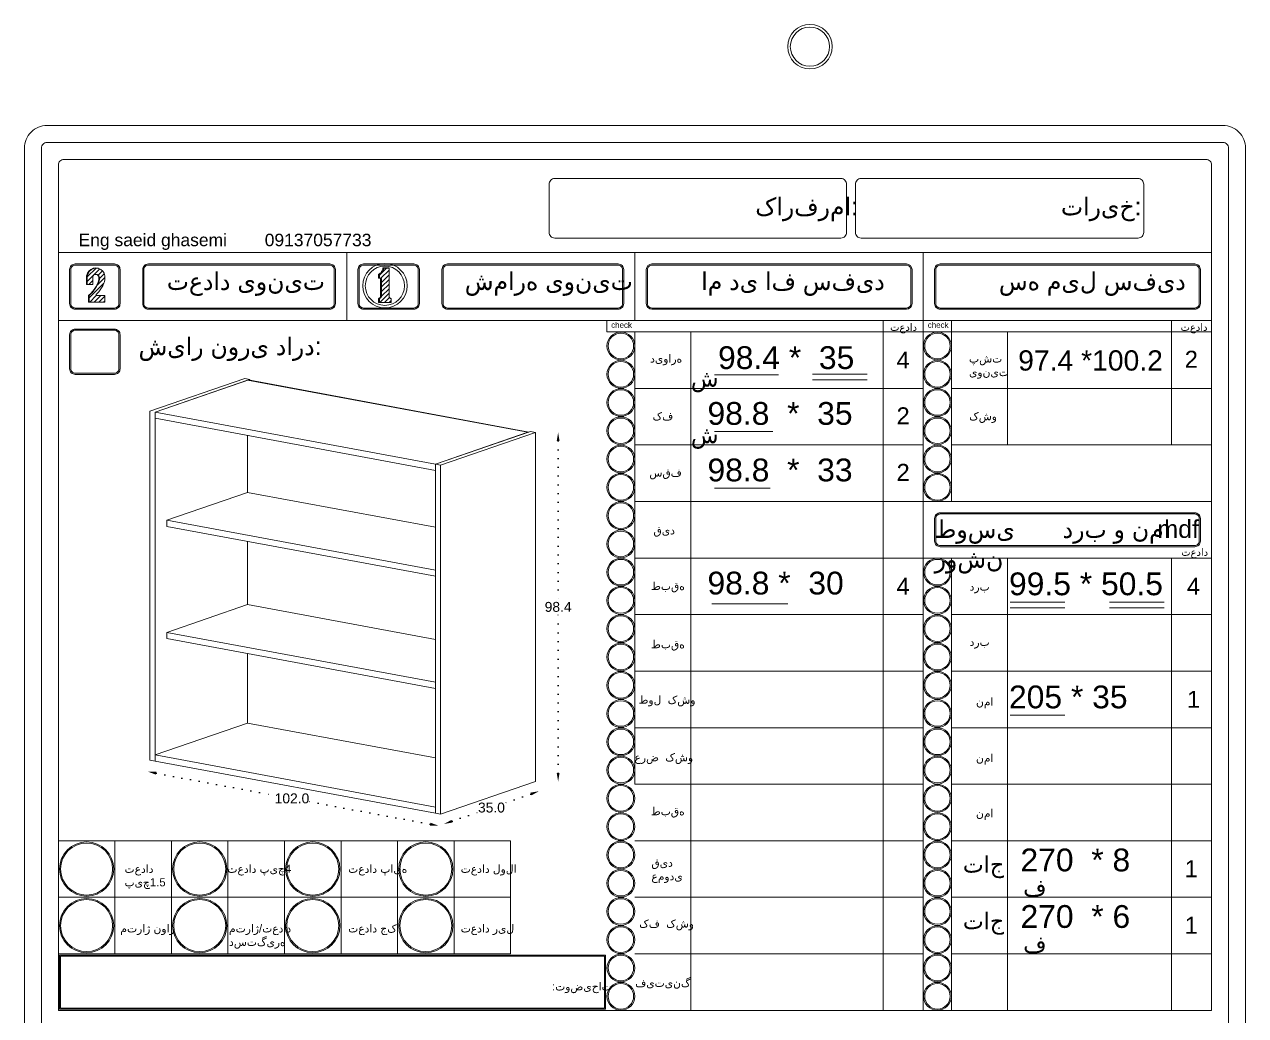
# Model space of a CAD drawing. Header units: inches. Extents: x 168 to 5693, y 62 to 1947.
# Drawn here: x 3715 to 4147, y 1596.2 to 1946.7 of the extents above; entities that cross this region are included whole.
import ezdxf

# ---------------------------------------------------------------- set-up
doc = ezdxf.new("R2010")
doc.units = ezdxf.units.IN
doc.header["$MEASUREMENT"] = 0
doc.linetypes.add('ACAD_ISO07W100', pattern=[3, 0, -3])
doc.styles.get("Standard").update_dxf_attribs({"font": 'arial.ttf'})
doc.dimstyles.get("Standard").update_dxf_attribs({"dimtxt": 3.5, "dimasz": 3, "dimexe": 0.18, "dimexo": 0.0625, "dimgap": 0.09, "dimtad": 0, "dimtih": 1, "dimtoh": 1, "dimdec": 1, "dimzin": 0, "dimdsep": 46, "dimtxsty": 'Standard', "dimcen": 0.09, "dimse1": 1, "dimse2": 1, "dimadec": 0, "dimazin": 0, "dimtfac": 1, "dimtdec": 1, "dimtofl": 0, "dimtmove": 0, "dimatfit": 3, "dimfxl": 1, "dimtolj": 1, "dimtzin": 0, "dimarcsym": 0})

# ---------------------------------------------------------------- blocks, each defined once
blk = doc.blocks.new('*D171')
at = {"color": 0, "linetype": 'ACAD_ISO07W100', "lineweight": -2, "transparency": 16777216}
for p, q in [((3903.81, 1799.45), (3903.81, 1742.6)), ((3903.81, 1682), (3903.81, 1738.85))]:
    blk.add_line(p, q, dxfattribs=at)
at = {"color": 0, "transparency": 16777216}
for points in [[(3903.31, 1799.45), (3904.31, 1799.45), (3903.81, 1802.45)], [(3903.31, 1682), (3904.31, 1682), (3903.81, 1679)]]:
    blk.add_solid(points, dxfattribs=at)
at = {"layer": 'Defpoints', "color": 0, "transparency": 16777216}
for p in [(3895.81, 1802.45), (3903.81, 1802.45), (3895.81, 1679)]:
    blk.add_point(p, dxfattribs=at)
at = {"color": 0, "lineweight": 20, "transparency": 16777216, "insert": (3903.81, 1740.73), "char_height": 3.5, "attachment_point": 5}
blk.add_mtext('\\A1;98.4', dxfattribs=at)
blk = doc.blocks.new('*D172')
at = {"color": 0, "linetype": 'ACAD_ISO07W100', "lineweight": -2, "transparency": 16777216}
for p, q in [((3894.16, 1674.57), (3884.84, 1671.35)), ((3866.27, 1664.96), (3875.59, 1668.17))]:
    blk.add_line(p, q, dxfattribs=at)
at = {"color": 0, "transparency": 16777216}
for points in [[(3894, 1675.04), (3894.33, 1674.09), (3897, 1675.54)], [(3866.1, 1665.43), (3866.43, 1664.48), (3863.43, 1663.98)]]:
    blk.add_solid(points, dxfattribs=at)
at = {"layer": 'Defpoints', "color": 0, "transparency": 16777216}
for p in [(3895.81, 1679), (3862.24, 1667.44), (3863.43, 1663.98)]:
    blk.add_point(p, dxfattribs=at)
at = {"color": 0, "lineweight": 20, "transparency": 16777216, "insert": (3880.22, 1669.76), "char_height": 3.5, "attachment_point": 5}
blk.add_mtext('\\A1;35.0', dxfattribs=at)
blk = doc.blocks.new('*D173')
at = {"color": 0, "linetype": 'ACAD_ISO07W100', "lineweight": -2, "transparency": 16777216}
for p, q in [((3761.59, 1681.93), (3803.83, 1674.08)), ((3858.53, 1663.92), (3815.47, 1671.92))]:
    blk.add_line(p, q, dxfattribs=at)
at = {"color": 0, "transparency": 16777216}
for points in [[(3761.68, 1682.42), (3761.49, 1681.44), (3758.64, 1682.48)], [(3858.63, 1664.41), (3858.44, 1663.43), (3861.48, 1663.37)]]:
    blk.add_solid(points, dxfattribs=at)
at = {"layer": 'Defpoints', "color": 0, "transparency": 16777216}
for p in [(3759.39, 1686.55), (3758.64, 1682.48), (3862.24, 1667.44)]:
    blk.add_point(p, dxfattribs=at)
at = {"color": 0, "lineweight": 20, "transparency": 16777216, "insert": (3809.65, 1673), "char_height": 3.5, "attachment_point": 5}
blk.add_mtext('\\A1;102.0', dxfattribs=at)

msp = doc.modelspace()

# ---------------------------------------------------------------- hatches: boundary and pattern name
at = {"lineweight": 20}
h = msp.add_hatch(dxfattribs=at)
h.set_pattern_fill('ANSI31', color=256, scale=9.218651)
h.set_pattern_definition([(45, (3011.4948, 2399.5991), (-0.8148213, 0.8148213), [])])
h.paths.add_polyline_path([(3743.45, 1850.87), (3740.41, 1850.87), (3740.41, 1851.23), (3740.72, 1851.53), (3741.02, 1851.84), (3741.31, 1852.16), (3741.58, 1852.49), (3741.84, 1852.83), (3742.08, 1853.18), (3742.31, 1853.55), (3742.52, 1853.92), (3742.72, 1854.3), (3742.9, 1854.69), (3743.07, 1855.08), (3743.12, 1855.24), (3743.22, 1855.48), (3743.3, 1855.74), (3743.36, 1855.99), (3743.42, 1856.25), (3743.46, 1856.51), (3743.48, 1856.78), (3743.5, 1857.04), (3743.5, 1857.31), (3743.48, 1857.57), (3743.45, 1857.84), (3743.2, 1858.73), (3742.7, 1859.52), (3742, 1860.13), (3741.23, 1860.48), (3740.44, 1860.6), (3739.52, 1860.47), (3738.69, 1860.08), (3737.99, 1859.47), (3737.5, 1858.69), (3737.24, 1857.81), (3737.25, 1856.88), (3737.25, 1854.76), (3739.15, 1854.76), (3739.15, 1857.55), (3739.33, 1857.89), (3739.58, 1858.13), (3739.89, 1858.28), (3740.23, 1858.33), (3740.44, 1858.3), (3740.57, 1858.28), (3740.57, 1858.28), (3740.77, 1858.25), (3741.08, 1858.09), (3741.32, 1857.86), (3741.48, 1857.55), (3741.54, 1857.22), (3741.54, 1857), (3741.53, 1856.79), (3741.51, 1856.57), (3741.48, 1856.36), (3741.44, 1856.15), (3741.39, 1855.94), (3741.33, 1855.73), (3741.26, 1855.53), (3741.18, 1855.33), (3741.09, 1855.13), (3740.98, 1854.91), (3740.78, 1854.5), (3740.55, 1854.09), (3740.32, 1853.7), (3740.06, 1853.31), (3739.8, 1852.94), (3739.52, 1852.57), (3739.22, 1852.22), (3738.92, 1851.87), (3738.6, 1851.54), (3738.27, 1851.22), (3737.92, 1850.91), (3737.92, 1848.56), (3743.45, 1848.56)])
h = msp.add_hatch(dxfattribs=at)
h.set_pattern_fill('ANSI31', color=256, scale=9.218651)
h.set_pattern_definition([(45, (3094.746, 2399.6217), (-0.8148213, 0.8148213), [])])
h.paths.add_polyline_path([(3844.51, 1849.87), (3844.42, 1849.91), (3844.34, 1849.97), (3844.26, 1850.03), (3844.19, 1850.1), (3844.13, 1850.18), (3844.08, 1850.27), (3844.04, 1850.36), (3844.01, 1850.45), (3843.99, 1850.55), (3843.98, 1850.65), (3843.98, 1860.58), (3842.12, 1860.58), (3842.09, 1860.35), (3842.05, 1860.12), (3841.98, 1859.89), (3841.89, 1859.68), (3841.79, 1859.47), (3841.67, 1859.27), (3841.53, 1859.08), (3841.37, 1858.91), (3841.2, 1858.75), (3841.02, 1858.6), (3840.82, 1858.47), (3840.62, 1858.36), (3840.62, 1856.96), (3841.02, 1856.96), (3841.33, 1856.93), (3841.33, 1850.69), (3841.32, 1850.6), (3841.3, 1850.5), (3841.26, 1850.41), (3841.22, 1850.32), (3841.17, 1850.24), (3841.11, 1850.16), (3841.04, 1850.09), (3840.97, 1850.03), (3840.89, 1849.98), (3840.8, 1849.93), (3840.71, 1849.89), (3840.62, 1849.87), (3840.62, 1848.44), (3844.71, 1848.44), (3844.71, 1849.82), (3844.61, 1849.84)])

# ---------------------------------------------------------------- linework, layer by layer
for p, q in [((3727, 1598.03), (3727, 1897)), ((4135, 1866.03), (3727, 1866.03)), ((3727, 1687.05), (3727, 1866.03)), ((3746.85, 1862.03), (3733, 1862.03)), ((3823, 1862.03), (3758.85, 1862.03)), ((3829, 1842.03), (3829, 1866.03)), ((3852.71, 1862.03), (3835, 1862.03)), ((3925, 1862.03), (3864.71, 1862.03)), ((3931, 1842.03), (3931, 1866.03)), ((3931, 1866.03), (3931, 1846.03)), ((4027, 1862.03), (3937, 1862.03)), ((4033, 1842.03), (4033, 1866.03)), ((4129, 1862.03), (4039, 1862.03)), ((3731, 1848.03), (3731, 1860.03)), ((3748.85, 1860.03), (3748.85, 1848.03)), ((3756.85, 1848.03), (3756.85, 1860.03)), ((3825, 1848.03), (3825, 1860.03)), ((3833, 1860.03), (3833, 1848.03)), ((3840.62, 1858.36), (3840.62, 1856.96)), ((3854.71, 1848.03), (3854.71, 1860.03)), ((3862.71, 1848.03), (3862.71, 1860.03)), ((3927, 1860.03), (3927, 1848.03)), ((3935, 1848.03), (3935, 1860.03)), ((4029, 1860.03), (4029, 1848.03)), ((4037, 1848.03), (4037, 1860.03)), ((4131, 1848.03), (4131, 1860.03)), ((3733, 1846.03), (3746.85, 1846.03)), ((3823, 1846.03), (3758.85, 1846.03)), ((3835, 1846.03), (3852.71, 1846.03)), ((3840.62, 1848.44), (3844.71, 1848.44)), ((3925, 1846.03), (3864.71, 1846.03)), ((3937, 1846.03), (4027, 1846.03)), ((4039, 1846.03), (4129, 1846.03)), ((4135, 1846.03), (4135, 1598.03)), ((3727, 1842.03), (4135, 1842.03)), ((3727, 1842.03), (4135, 1842.03)), ((3921, 1842.03), (3921, 1838.03)), ((4018.83, 1598.03), (4018.83, 1842.03)), ((4033, 1842.03), (4033, 1818.03)), ((4043, 1842.03), (4043, 1818.03)), ((4120.78, 1798.03), (4120.78, 1842.03)), ((3921, 1838.03), (4135, 1838.03)), ((3931, 1682.03), (3931, 1838.03)), ((3931, 1678.03), (3931, 1838.03)), ((3931, 1838.03), (3931, 1818.03)), ((3950.81, 1838.03), (3950.81, 1598.03)), ((4033, 1682.03), (4033, 1838.03)), ((4033, 1598.03), (4033, 1838.03)), ((4043, 1798.03), (4043, 1838.03)), ((4043, 1778.03), (4043, 1838.03)), ((4043, 1778.03), (4043, 1838.03)), ((4043, 1838.03), (4043, 1818.03)), ((4062.81, 1838.03), (4062.81, 1798.03)), ((3959.16, 1822.78), (3981.81, 1822.78)), ((3993.81, 1823.03), (4013.15, 1823.03)), ((3993.81, 1821.02), (4013.15, 1821.02)), ((3931, 1818.03), (4033, 1818.03)), ((4043, 1818.03), (4135, 1818.03)), ((3959.16, 1802.78), (3979.81, 1802.78)), ((3931, 1798.03), (4033, 1798.03)), ((4135, 1798.03), (4043, 1798.03)), ((4135, 1798.03), (4115, 1798.03)), ((3959.16, 1782.78), (3978.81, 1782.78)), ((3931, 1778.03), (4135, 1778.03)), ((4037, 1764.03), (4037, 1772.03)), ((4129, 1774.03), (4039, 1774.03)), ((4131, 1772.03), (4131, 1764.03)), ((4129, 1762.03), (4039, 1762.03)), ((3931, 1758.03), (4033, 1758.03)), ((4135, 1758.03), (4033, 1758.03)), ((4043, 1658.03), (4043, 1758.03)), ((4043, 1682.03), (4043, 1758.03)), ((4043, 1678.03), (4043, 1758.03)), ((4062.81, 1758.03), (4062.81, 1658.03)), ((4120.78, 1758.03), (4120.78, 1598.03)), ((3958.16, 1741.78), (3985.01, 1741.78)), ((4063.7, 1742.43), (4083.03, 1742.43)), ((4098.87, 1742.43), (4118.21, 1742.43)), ((3931, 1738.03), (4033, 1738.03)), ((3931, 1738.03), (3950.81, 1738.03)), ((3931, 1738.03), (4033, 1738.03)), ((3999.51, 1738.03), (4033, 1738.03)), ((4043, 1738.03), (4135, 1738.03)), ((4043, 1638.03), (4043, 1738.03)), ((4062.81, 1738.03), (4062.81, 1638.03)), ((4063.7, 1740.41), (4083.03, 1740.41)), ((4098.87, 1740.41), (4118.21, 1740.41)), ((3931, 1718.03), (3950.81, 1718.03)), ((3931, 1718.03), (4033, 1718.03)), ((4043, 1718.03), (4135, 1718.03)), ((4043, 1718.03), (4135, 1718.03)), ((4043, 1618.03), (4043, 1718.03)), ((4062.81, 1718.03), (4062.81, 1618.03)), ((4063.7, 1702.43), (4083.03, 1702.43)), ((3931, 1698.03), (4033, 1698.03)), ((4043, 1698.03), (4043, 1678.03)), ((4043, 1698.03), (4135, 1698.03)), ((4043, 1598.03), (4043, 1698.03)), ((4062.81, 1698.03), (4062.81, 1598.03)), ((3931, 1678.03), (4033, 1678.03)), ((4018.83, 1678.03), (4033, 1678.03)), ((4043, 1678.03), (4135, 1678.03)), ((4043, 1678.03), (4043, 1658.03)), ((3727, 1658.03), (3887, 1658.03)), ((3727, 1658.03), (3727, 1618.03)), ((3727, 1658.03), (3727, 1618.03)), ((3747, 1658.03), (3747, 1618.03)), ((3767, 1658.03), (3767, 1618.03)), ((3787, 1658.03), (3787, 1618.03)), ((3807, 1658.03), (3807, 1618.03)), ((3827, 1658.03), (3827, 1618.03)), ((3847, 1658.03), (3847, 1618.03)), ((3867, 1658.03), (3867, 1618.03)), ((3887, 1658.03), (3887, 1618.03)), ((3931, 1658.03), (4033, 1658.03)), ((4018.83, 1658.03), (4033, 1658.03)), ((4043, 1658.03), (4135, 1658.03)), ((4043, 1658.03), (4135, 1658.03)), ((4043, 1658.03), (4043, 1638.03)), ((3727, 1638.03), (3887, 1638.03)), ((3931, 1638.03), (4033, 1638.03)), ((3931, 1638.03), (4033, 1638.03)), ((4018.83, 1638.03), (4033, 1638.03)), ((4043, 1638.03), (4135, 1638.03)), ((4043, 1638.03), (4135, 1638.03)), ((4043, 1638.03), (4043, 1618.03)), ((3727, 1618.03), (3887, 1618.03)), ((3931, 1618.03), (4033, 1618.03)), ((3931, 1618.03), (4033, 1618.03)), ((4018.83, 1618.03), (4033, 1618.03)), ((4043, 1618.03), (4135, 1618.03)), ((4043, 1618.03), (4135, 1618.03)), ((4043, 1618.03), (4043, 1598.03)), ((3921, 1598.03), (3727, 1598.03)), ((3921, 1598.03), (3727, 1598.03)), ((3921, 1598.03), (4033, 1598.03)), ((3921, 1598.03), (4135, 1598.03)), ((3921, 1598.03), (4033, 1598.03)), ((3921, 1598.03), (4135, 1598.03))]:
    msp.add_line(p, q, dxfattribs=at)
at = {"linetype": 'Continuous', "lineweight": 20, "extrusion": (5.55112e-17, 0.967466, 0.253002)}
for p, q in [((3792.96, 1821.56), (3759.39, 1810)), ((3761.22, 1809.66), (3794.79, 1821.22)), ((3793.95, 1820.93), (3761.22, 1809.66)), ((3794.79, 1821.22), (3792.96, 1821.56)), ((3794.2, 1821.02), (3793.95, 1820.93)), ((3793.95, 1820.93), (3893.14, 1802.5)), ((3793.95, 1820.93), (3893.14, 1802.5)), ((3893.39, 1802.59), (3794.2, 1821.02)), ((3794.79, 1821.22), (3794.79, 1820.91)), ((3759.39, 1686.55), (3759.39, 1810)), ((3761.22, 1809.66), (3761.22, 1686.21)), ((3860.41, 1791.23), (3761.22, 1809.66)), ((3761.22, 1807.46), (3860.41, 1789.03)), ((3893.98, 1802.79), (3860.41, 1791.23)), ((3860.41, 1791.23), (3893.14, 1802.5)), ((3862.24, 1790.89), (3895.81, 1802.45)), ((3893.14, 1802.5), (3893.39, 1802.59)), ((3895.81, 1802.45), (3893.98, 1802.79)), ((3895.81, 1802.45), (3895.81, 1679)), ((3793.95, 1781.25), (3793.95, 1801.38)), ((3860.41, 1791.23), (3862.24, 1790.89)), ((3860.41, 1667.78), (3860.41, 1791.23)), ((3860.41, 1789.03), (3860.41, 1791.23)), ((3862.24, 1790.89), (3862.24, 1667.44)), ((3765.42, 1771.42), (3793.95, 1781.25)), ((3793.95, 1781.25), (3860.41, 1768.9)), ((3860.41, 1753.77), (3765.42, 1771.42)), ((3765.42, 1771.42), (3765.42, 1769.22)), ((3765.42, 1769.22), (3860.41, 1751.57)), ((3793.95, 1741.56), (3793.95, 1763.92)), ((3765.42, 1731.73), (3793.95, 1741.56)), ((3793.95, 1741.56), (3860.41, 1729.21)), ((3860.41, 1714.08), (3765.42, 1731.73)), ((3765.42, 1731.73), (3765.42, 1729.53)), ((3765.42, 1729.53), (3860.41, 1711.88)), ((3793.95, 1699.68), (3793.95, 1724.23)), ((3793.95, 1699.68), (3761.22, 1688.4)), ((3860.41, 1687.33), (3793.95, 1699.68)), ((3761.22, 1686.21), (3759.39, 1686.55)), ((3761.22, 1688.4), (3761.22, 1686.21)), ((3761.22, 1688.4), (3860.41, 1669.97)), ((3860.41, 1667.78), (3761.22, 1686.21)), ((3895.81, 1679), (3862.24, 1667.44)), ((3860.41, 1667.78), (3860.41, 1669.97)), ((3862.24, 1667.44), (3860.41, 1667.78))]:
    msp.add_line(p, q, dxfattribs=at)
at = {"lineweight": 20}
for points in [[(3723, 1305), (4139, 1305, 0.414214), (4147, 1313), (4147, 1903, 0.414214), (4139, 1911), (3723, 1911, 0.414214), (3715, 1903), (3715, 1313, 0.414214)], [(3723, 1311), (4139, 1311, 0.414214), (4141, 1313), (4141, 1903, 0.414214), (4139, 1905), (3723, 1905, 0.414214), (3721, 1903), (3721, 1313, 0.414214)], [(4005.85, 1890.25, 0.414214), (4003.85, 1892.25), (3902.61, 1892.25, 0.414214), (3900.61, 1890.25), (3900.61, 1873.21, 0.414214), (3902.61, 1871.21), (4003.85, 1871.21, 0.414214), (4005.85, 1873.21)], [(4010.98, 1871.21), (4108.98, 1871.21, 0.414214), (4110.98, 1873.21), (4110.98, 1890.25, 0.414214), (4108.98, 1892.25), (4010.98, 1892.25, 0.414214), (4008.98, 1890.25), (4008.98, 1873.21, 0.414214)], [(4110.98, 1890.25, 0.414214), (4108.98, 1892.25), (4010.98, 1892.25, 0.414214), (4008.98, 1890.25), (4008.98, 1873.21, 0.414214), (4010.98, 1871.21), (4108.98, 1871.21, 0.414214), (4110.98, 1873.21)], [(3748.85, 1860.03, 0.414214), (3746.85, 1862.03), (3733, 1862.03, 0.414214), (3731, 1860.03), (3731, 1848.03, 0.414214), (3733, 1846.03), (3746.85, 1846.03, 0.414214), (3748.85, 1848.03)], [(3825, 1860.03, 0.414214), (3823, 1862.03), (3758.85, 1862.03, 0.414214), (3756.85, 1860.03), (3756.85, 1848.03, 0.414214), (3758.85, 1846.03), (3823, 1846.03, 0.414214), (3825, 1848.03)], [(3854.71, 1860.03, 0.414214), (3852.71, 1862.03), (3835, 1862.03, 0.414214), (3833, 1860.03), (3833, 1848.03, 0.414214), (3835, 1846.03), (3852.71, 1846.03, 0.414214), (3854.71, 1848.03)], [(3927, 1860.03, 0.414214), (3925, 1862.03), (3864.71, 1862.03, 0.414214), (3862.71, 1860.03), (3862.71, 1848.03, 0.414214), (3864.71, 1846.03), (3925, 1846.03, 0.414214), (3927, 1848.03)], [(4131, 1860.03, 0.414214), (4129, 1862.03), (4039, 1862.03, 0.414214), (4037, 1860.03), (4037, 1848.03, 0.414214), (4039, 1846.03), (4129, 1846.03, 0.414214), (4131, 1848.03)], [(3748.45, 1860.03, 0.414214), (3746.85, 1861.63), (3733, 1861.63, 0.414214), (3731.4, 1860.03), (3731.4, 1848.03, 0.414214), (3733, 1846.43), (3746.85, 1846.43, 0.414214), (3748.45, 1848.03)], [(3824.6, 1860.03, 0.414214), (3823, 1861.63), (3758.85, 1861.63, 0.414214), (3757.25, 1860.03), (3757.25, 1848.03, 0.414214), (3758.85, 1846.43), (3823, 1846.43, 0.414214), (3824.6, 1848.03)], [(3854.31, 1860.03, 0.414214), (3852.71, 1861.63), (3835, 1861.63, 0.414214), (3833.4, 1860.03), (3833.4, 1848.03, 0.414214), (3835, 1846.43), (3852.71, 1846.43, 0.414214), (3854.31, 1848.03)], [(3926.6, 1860.03, 0.414214), (3925, 1861.63), (3864.71, 1861.63, 0.414214), (3863.11, 1860.03), (3863.11, 1848.03, 0.414214), (3864.71, 1846.43), (3925, 1846.43, 0.414214), (3926.6, 1848.03)], [(4028.6, 1860.03, 0.414214), (4027, 1861.63), (3937, 1861.63, 0.414214), (3935.4, 1860.03), (3935.4, 1848.03, 0.414214), (3937, 1846.43), (4027, 1846.43, 0.414214), (4028.6, 1848.03)], [(4130.6, 1860.03, 0.414214), (4129, 1861.63), (4039, 1861.63, 0.414214), (4037.4, 1860.03), (4037.4, 1848.03, 0.414214), (4039, 1846.43), (4129, 1846.43, 0.414214), (4130.6, 1848.03)], [(3748.85, 1836.99, 0.414214), (3746.85, 1838.99), (3733, 1838.99, 0.414214), (3731, 1836.99), (3731, 1824.99, 0.414214), (3733, 1822.99), (3746.85, 1822.99, 0.414214), (3748.85, 1824.99)], [(3748.85, 1836.99, 0.414214), (3746.85, 1838.99), (3733, 1838.99, 0.414214), (3731, 1836.99), (3731, 1824.99, 0.414214), (3733, 1822.99), (3746.85, 1822.99, 0.414214), (3748.85, 1824.99)], [(3748.45, 1836.99, 0.414214), (3746.85, 1838.59), (3733, 1838.59, 0.414214), (3731.4, 1836.99), (3731.4, 1824.99, 0.414214), (3733, 1823.39), (3746.85, 1823.39, 0.414214), (3748.45, 1824.99)], [(3748.45, 1836.99, 0.414214), (3746.85, 1838.59), (3733, 1838.59, 0.414214), (3731.4, 1836.99), (3731.4, 1824.99, 0.414214), (3733, 1823.39), (3746.85, 1823.39, 0.414214), (3748.45, 1824.99)], [(4131, 1772.03, 0.414214), (4129, 1774.03), (4039, 1774.03, 0.414214), (4037, 1772.03), (4037, 1764.03, 0.414214), (4039, 1762.03), (4129, 1762.03, 0.414214), (4131, 1764.03)], [(4130.6, 1772.03, 0.414214), (4129, 1773.63), (4039, 1773.63, 0.414214), (4037.4, 1772.03), (4037.4, 1764.03, 0.414214), (4039, 1762.43), (4129, 1762.43, 0.414214), (4130.6, 1764.03)]]:
    msp.add_lwpolyline(points, format="xyb", close=True, dxfattribs=at)
for points in [[(4135, 1698.97), (4135, 1897, 0.414214), (4133, 1899), (3729, 1899, 0.414214), (3727, 1897), (3727, 1698.97)], [(4005.85, 1890.25, 0.414214), (4003.85, 1892.25), (3902.61, 1892.25, 0.414214), (3900.61, 1890.25), (3900.61, 1873.21, 0.414214), (3902.61, 1871.21), (4003.85, 1871.21, 0.414214), (4005.85, 1873.21), (4005.85, 1890.25)]]:
    msp.add_lwpolyline(points, format="xyb", dxfattribs=at)
for points in [[(3737.01, 1854.76), (3737.01, 1856.9), (3737, 1857.84), (3737.26, 1858.73), (3737.75, 1859.52), (3738.46, 1860.13), (3739.3, 1860.52), (3740.23, 1860.66), (3741.15, 1860.52), (3741.23, 1860.48), (3742, 1860.13), (3742.7, 1859.52), (3743.2, 1858.73), (3743.45, 1857.84), (3743.48, 1857.57), (3743.5, 1857.31), (3743.5, 1857.04), (3743.48, 1856.78), (3743.46, 1856.51), (3743.42, 1856.25), (3743.36, 1855.99), (3743.3, 1855.74), (3743.22, 1855.48), (3743.12, 1855.24), (3743.07, 1855.08), (3742.9, 1854.69), (3742.72, 1854.3), (3742.52, 1853.92), (3742.31, 1853.55), (3742.08, 1853.18), (3741.84, 1852.83), (3741.58, 1852.49), (3741.31, 1852.16), (3741.02, 1851.84), (3740.72, 1851.53), (3740.41, 1851.23), (3740.41, 1850.87), (3743.45, 1850.87), (3743.45, 1848.56), (3743.45, 1848.5), (3737.68, 1848.5)], [(3737.01, 1854.76), (3737.25, 1854.76), (3739.15, 1854.76), (3739.15, 1857.49), (3739.17, 1857.58), (3739.33, 1857.89), (3739.58, 1858.13), (3739.89, 1858.28), (3740.23, 1858.33), (3740.44, 1858.3), (3740.57, 1858.28), (3740.57, 1858.28)], [(3737.25, 1854.76), (3737.25, 1856.88), (3737.24, 1857.81), (3737.5, 1858.69), (3737.99, 1859.47), (3738.69, 1860.08), (3739.52, 1860.47), (3740.44, 1860.6), (3741.23, 1860.48)], [(3741.12, 1857.89), (3741.28, 1857.58), (3741.34, 1857.24), (3741.34, 1857.03), (3741.33, 1856.81), (3741.31, 1856.59), (3741.28, 1856.38), (3741.24, 1856.16), (3741.19, 1855.95), (3741.13, 1855.74), (3741.05, 1855.54), (3740.97, 1855.34), (3740.88, 1855.14), (3740.78, 1854.91), (3740.57, 1854.5), (3740.34, 1854.09), (3740.1, 1853.69), (3739.85, 1853.3), (3739.58, 1852.92), (3739.3, 1852.55), (3739, 1852.19), (3738.69, 1851.84), (3738.37, 1851.51), (3738.03, 1851.18), (3737.68, 1850.87), (3737.68, 1848.5), (3737.92, 1848.56), (3743.45, 1848.56)], [(3741.12, 1857.89), (3740.87, 1858.13), (3740.57, 1858.28), (3740.77, 1858.25), (3741.08, 1858.09), (3741.32, 1857.86), (3741.48, 1857.55), (3741.54, 1857.22), (3741.54, 1857), (3741.53, 1856.79), (3741.51, 1856.57), (3741.48, 1856.36), (3741.44, 1856.15), (3741.39, 1855.94), (3741.33, 1855.73), (3741.26, 1855.53), (3741.18, 1855.33), (3741.09, 1855.13), (3740.98, 1854.91), (3740.78, 1854.5), (3740.55, 1854.09), (3740.32, 1853.7), (3740.06, 1853.31), (3739.8, 1852.94), (3739.52, 1852.57), (3739.22, 1852.22), (3738.92, 1851.87), (3738.6, 1851.54), (3738.27, 1851.22), (3737.92, 1850.91)], [(3840.3, 1848.38), (3844.71, 1848.38), (3844.71, 1848.44), (3844.71, 1849.82), (3844.61, 1849.84), (3844.51, 1849.87), (3844.42, 1849.91), (3844.34, 1849.97), (3844.26, 1850.03), (3844.19, 1850.1), (3844.13, 1850.18), (3844.08, 1850.27), (3844.04, 1850.36), (3844.01, 1850.45), (3843.99, 1850.55), (3843.98, 1850.65), (3843.98, 1860.58), (3843.98, 1860.64), (3841.82, 1860.64), (3841.79, 1860.4), (3841.74, 1860.17), (3841.68, 1859.95), (3841.59, 1859.73), (3841.48, 1859.52), (3841.36, 1859.32), (3841.22, 1859.13), (3841.06, 1858.95), (3840.89, 1858.79), (3840.71, 1858.64), (3840.51, 1858.51), (3840.3, 1858.4), (3840.3, 1856.96), (3840.62, 1856.96), (3841.02, 1856.96), (3841.02, 1850.65), (3841.01, 1850.56), (3840.99, 1850.46), (3840.95, 1850.37), (3840.91, 1850.28), (3840.86, 1850.2), (3840.8, 1850.12), (3840.73, 1850.05), (3840.66, 1849.98), (3840.58, 1849.93), (3840.49, 1849.88), (3840.4, 1849.85), (3840.3, 1849.82), (3840.3, 1848.38), (3840.62, 1848.44), (3840.62, 1849.87), (3840.71, 1849.89), (3840.8, 1849.93), (3840.89, 1849.98), (3840.97, 1850.03), (3841.04, 1850.09), (3841.11, 1850.16), (3841.17, 1850.24), (3841.22, 1850.32), (3841.26, 1850.41), (3841.3, 1850.5), (3841.32, 1850.6), (3841.33, 1850.69), (3841.33, 1856.93), (3841.02, 1856.96)], [(3840.3, 1858.4), (3840.62, 1858.36), (3840.82, 1858.47), (3841.02, 1858.6), (3841.2, 1858.75), (3841.37, 1858.91), (3841.53, 1859.08), (3841.67, 1859.27), (3841.79, 1859.47), (3841.89, 1859.68), (3841.98, 1859.89), (3842.05, 1860.12), (3842.09, 1860.35), (3842.12, 1860.58)], [(3841.82, 1860.64), (3842.12, 1860.58), (3843.98, 1860.58)], [(3737.68, 1850.87), (3737.92, 1850.91), (3737.92, 1848.56)]]:
    msp.add_lwpolyline(points, dxfattribs=at)
for points in [[(3727, 1842.03), (4135, 1842.03), (4135, 1598.03), (3727, 1598.03)], [(3727, 1842.03), (4135, 1842.03), (4135, 1598.03), (3727, 1598.03)], [(3920.6, 1617.63), (3727.4, 1617.63), (3727.4, 1598.43), (3920.6, 1598.43)], [(3920.2, 1617.23), (3727.8, 1617.23), (3727.8, 1598.83), (3920.2, 1598.83)]]:
    msp.add_lwpolyline(points, close=True, dxfattribs=at)
for centre, radius in [((3992.89, 1938.89), 7.86), ((3992.89, 1938.89), 6.94), ((3842.53, 1854.33), 7.86), ((3842.53, 1854.33), 6.94), ((3926, 1833.03), 4.92), ((3926, 1833.03), 4.52), ((4038, 1833.03), 4.92), ((4038, 1833.03), 4.52), ((3926, 1823.03), 4.92), ((3926, 1823.03), 4.52), ((4038, 1823.03), 4.92), ((4038, 1823.03), 4.52), ((3926, 1813.03), 4.92), ((3926, 1813.03), 4.52), ((4038, 1813.03), 4.92), ((4038, 1813.03), 4.52), ((3926, 1803.03), 4.92), ((3926, 1803.03), 4.52), ((4038, 1803.03), 4.92), ((4038, 1803.03), 4.52), ((3926, 1793.03), 4.92), ((3926, 1793.03), 4.52), ((4038, 1793.03), 4.92), ((4038, 1793.03), 4.52), ((3926, 1783.03), 4.92), ((3926, 1783.03), 4.52), ((4038, 1783.03), 4.92), ((4038, 1783.03), 4.52), ((3926, 1773.03), 4.92), ((3926, 1773.03), 4.52), ((3926, 1763.03), 4.92), ((3926, 1763.03), 4.52), ((3926, 1753.03), 4.92), ((3926, 1753.03), 4.52), ((4038, 1753.03), 4.92), ((4038, 1753.03), 4.52), ((3926, 1743.03), 4.92), ((3926, 1743.03), 4.52), ((4038, 1743.03), 4.92), ((4038, 1743.03), 4.52), ((3926, 1733.03), 4.92), ((3926, 1733.03), 4.52), ((4038, 1733.03), 4.92), ((4038, 1733.03), 4.52), ((3926, 1723.03), 4.92), ((3926, 1723.03), 4.52), ((4038, 1723.03), 4.92), ((4038, 1723.03), 4.52), ((3926, 1713.03), 4.92), ((3926, 1713.03), 4.52), ((4038, 1713.03), 4.92), ((4038, 1713.03), 4.52), ((3926, 1703.03), 4.92), ((3926, 1703.03), 4.52), ((4038, 1703.03), 4.92), ((4038, 1703.03), 4.52), ((3926, 1693.03), 4.92), ((4038, 1693.03), 4.92), ((3926, 1693.03), 4.52), ((4038, 1693.03), 4.52), ((3926, 1683.03), 4.92), ((3926, 1683.03), 4.52), ((4038, 1683.03), 4.92), ((4038, 1683.03), 4.52), ((3926, 1673.03), 4.92), ((3926, 1673.03), 4.52), ((4038, 1673.03), 4.92), ((4038, 1673.03), 4.52), ((3926, 1663.03), 4.92), ((3926, 1663.03), 4.52), ((4038, 1663.03), 4.92), ((4038, 1663.03), 4.52), ((3737, 1648.03), 9.6), ((3737, 1648.03), 9.2), ((3777, 1648.03), 9.6), ((3777, 1648.03), 9.2), ((3817, 1648.03), 9.6), ((3817, 1648.03), 9.2), ((3857, 1648.03), 9.6), ((3857, 1648.03), 9.2), ((3926, 1653.03), 4.92), ((3926, 1653.03), 4.52), ((4038, 1653.03), 4.92), ((4038, 1653.03), 4.52), ((3926, 1643.03), 4.92), ((3926, 1643.03), 4.52), ((4038, 1643.03), 4.92), ((4038, 1643.03), 4.52), ((3737, 1628.03), 9.6), ((3777, 1628.03), 9.6), ((3817, 1628.03), 9.6), ((3857, 1628.03), 9.6), ((3926, 1633.03), 4.92), ((3926, 1633.03), 4.52), ((4038, 1633.03), 4.92), ((4038, 1633.03), 4.52), ((3737, 1628.03), 9.2), ((3777, 1628.03), 9.2), ((3817, 1628.03), 9.2), ((3857, 1628.03), 9.2), ((3926, 1623.03), 4.92), ((3926, 1623.03), 4.52), ((4038, 1623.03), 4.92), ((4038, 1623.03), 4.52), ((3926, 1613.03), 4.92), ((3926, 1613.03), 4.52), ((4038, 1613.03), 4.92), ((4038, 1613.03), 4.52), ((3926, 1603.03), 4.92), ((3926, 1603.03), 4.52), ((4038, 1603.03), 4.92), ((4038, 1603.03), 4.52)]:
    msp.add_circle(centre, radius, dxfattribs=at)
for centre, start, end in [((3733, 1860.03), 90, 180), ((3746.85, 1860.03), 0, 90), ((3758.85, 1860.03), 90, 180), ((3823, 1860.03), 0, 90), ((3835, 1860.03), 90, 180), ((3852.71, 1860.03), 0, 90), ((3864.71, 1860.03), 90, 180), ((3925, 1860.03), 0, 90), ((3937, 1860.03), 90, 180), ((4027, 1860.03), 0, 90), ((4039, 1860.03), 90, 180), ((4129, 1860.03), 0, 90), ((3733, 1848.03), 180, 270), ((3746.85, 1848.03), 270, 0), ((3758.85, 1848.03), 180, 270), ((3823, 1848.03), 270, 0), ((3835, 1848.03), 180, 270), ((3852.71, 1848.03), 270, 0), ((3864.71, 1848.03), 180, 270), ((3925, 1848.03), 270, 0), ((3937, 1848.03), 180, 270), ((4027, 1848.03), 270, 0), ((4039, 1848.03), 180, 270), ((4129, 1848.03), 270, 0), ((4039, 1772.03), 90, 180), ((4129, 1772.03), 0, 90), ((4039, 1764.03), 180, 270), ((4129, 1764.03), 270, 0)]:
    msp.add_arc(centre, 2, start, end, dxfattribs=at)

# ---------------------------------------------------------------- texts
at = {"lineweight": 20, "attachment_point": 1}
for s, width, gutter_width, heights, insert, char_height in [('{\\fArial|b0|i0|c178|p34;کارفرما:}', 0.2338, 164.79, [0], (3973.55, 1885.54), 6.3113), ('تاریخ:', 0.2338, 164.79, [0], (4081.68, 1885.54), 6.311), ('{\\fArial|b0|i0|c178|p34;Eng saeid ghasemi}', 79.2452, 164.79, [0], (3734.17, 1872.73), 4.4179), ('{\\fArial|b0|i0|c178|p34;09137057733 }', 65.4498, 164.79, [0], (3800.01, 1872.73), 4.4179), ('{\\fArial|b0|i0|c178|p34;تعداد یونیت}', 65.4498, 164.79, [0], (3765.38, 1859.15), 6.3113), ('{\\fArial|b0|i0|c178|p34;شماره یونیت}', 65.4498, 164.79, [0], (3870.8, 1859.15), 6.3113), ('{\\fArial|b0|i0|c178|p34;ام دی اف سفید}', 65.4498, 164.79, [0], (3954.42, 1859.15), 6.3113), ('{\\fArial|b0|i0|c178|p34;سه میل سفید}', 65.4498, 164.79, [0], (4059.74, 1859.15), 6.3113), ('{\\fArial|b0|i0|c178|p34;check}', 65.4498, 164.79, [0], (3922.58, 1841.45), 2.0101), ('{\\fArial|b0|i0|c178|p34;تعداد }', 65.4498, 164.79, [0], (4021.25, 1841.04), 2.6665), ('{\\fArial|b0|i0|c178|p34;check}', 65.4498, 164.79, [0], (4034.58, 1841.45), 2.0101), ('{\\fArial|b0|i0|c178|p34;تعداد }', 65.4498, 164.79, [0], (4124.01, 1841.04), 2.6665), ('{\\fArial|b0|i0|c178|p34;شیار نوری دارد:}', 65.4498, 164.79, [0], (3755.38, 1836.11), 6.3113), ('{\\fArial|b0|i0|c178|p34;شیار نوری دارد:}', 65.4498, 164.79, [0], (3755.38, 1836.11), 6.3113), ('98.4 *  35', 61.9823, 462.54, [8.23], (3960.38, 1832.93), 8.06), ('{\\fArial|b0|i0|c178|p34;دیواره }', 65.4498, 164.79, [0], (3936.35, 1830.03), 2.8716), ('4{\\fArial|b0|i0|c178|p34; }', 8.5903, 164.79, [0], (4023.53, 1831.06), 6), ('{\\fArial|b0|i0|c178|p34;پشت \\Pیونیت}', 65.4498, 164.79, [0], (4049.17, 1830.03), 2.8716), ('97.4 *100.2', 58.0086, 411.15, [7.32], (4066.55, 1831.49), 7.1647), ('2{\\fArial|b0|i0|c178|p34; }', 8.5903, 164.79, [0], (4125.48, 1831.33), 6), ('{\\fArial|b0|i0|c178|p34;ش}', 15.3157, 346.26, [0], (3950.81, 1824.68), 6.0339), ('98.8  *  35', 65.2593, 462.54, [0], (3956.64, 1813.2), 8.0603), ('2{\\fArial|b0|i0|c178|p34; }', 8.5903, 164.79, [0], (4023.53, 1811.33), 6), ('{\\fArial|b0|i0|c178|p34;کف }', 65.4498, 164.79, [0], (3937.22, 1809.64), 2.8716), ('{\\fArial|b0|i0|c178|p34;کشو }', 65.4498, 164.79, [0], (4049.22, 1809.64), 2.8716), ('{\\fArial|b0|i0|c178|p34;ش}', 15.3157, 346.26, [0], (3950.81, 1804.68), 6.0339), ('98.8  *  33', 65.2593, 462.54, [0], (3956.64, 1793.2), 8.0603), ('{\\fArial|b0|i0|c178|p34;سقف }', 65.4498, 164.79, [0], (3936.08, 1789.69), 2.8716), ('2{\\fArial|b0|i0|c178|p34; }', 8.5903, 164.79, [0], (4023.53, 1791.33), 6), ('{\\fArial|b0|i0|c178|p34;طوسی روشن}', 45.3231, 164.79, [0], (4037, 1771.45), 6.3113), ('{\\fArial|b0|i0|c178|p34;درب و نما}', 36.0682, 164.79, [0], (4082.31, 1771.45), 6.3112), ('mdf', 21.5145, 164.79, [0], (4115.81, 1771.45), 6.311), ('{\\fArial|b0|i0|c178|p34;قید }', 65.4498, 164.79, [0], (3937.54, 1769.27), 2.8716), ('{\\fArial|b0|i0|c178|p34;تعداد }', 65.4498, 164.79, [0], (4124.23, 1761.48), 2.6665), ('{\\fArial|b0|i0|c178|p34;طبقه}', 65.4498, 164.79, [0], (3936.66, 1749.59), 2.8716), ('98.8 *  30', 65.2593, 462.54, [0], (3956.64, 1753.2), 8.06), ('4{\\fArial|b0|i0|c178|p34; }', 8.5903, 164.79, [0], (4023.53, 1751.06), 6), ('99.5 * 50.5', 65.2593, 462.54, [8.23], (4063.31, 1752.93), 8.0603), ('4{\\fArial|b0|i0|c178|p34; }', 8.5903, 164.79, [0], (4126.25, 1751.06), 6), ('{\\fArial|b0|i0|c178|p34;درب}', 65.4498, 164.79, [0], (4049.39, 1749.37), 2.8716), ('{\\fArial|b0|i0|c178|p34;طبقه}', 65.4498, 164.79, [0], (3936.66, 1728.99), 2.8716), ('{\\fArial|b0|i0|c178|p34;درب}', 65.4498, 164.79, [0], (4049.39, 1729.82), 2.8716), ('205 * 35', 65.2593, 462.54, [8.23], (4063.31, 1712.93), 8.06), ('1{\\fArial|b0|i0|c178|p34; }', 8.5903, 164.79, [0], (4126.25, 1711.06), 6), ('{\\fArial|b0|i0|c178|p34;طول  کشو}', 65.4498, 164.79, [0], (3932.26, 1709.35), 2.8716), ('{\\fArial|b0|i0|c178|p34;نما}', 65.4498, 164.79, [0], (4051.63, 1708.65), 2.8716), ('{\\fArial|b0|i0|c178|p34;عرض  کشو}', 65.4498, 164.79, [0], (3930.83, 1689.01), 2.8716), ('{\\fArial|b0|i0|c178|p34;نما}', 65.4498, 164.79, [0], (4051.63, 1688.76), 2.8716), ('{\\fArial|b0|i0|c178|p34;طبقه}', 65.4498, 164.79, [0], (3936.6, 1669.94), 2.8716), ('{\\fArial|b0|i0|c178|p34;نما}', 65.4498, 164.79, [0], (4051.63, 1669.22), 2.8716), ('270  * 8', 65.2593, 462.54, [8.23], (4067.37, 1655.28), 8.06), ('{\\fArial|b0|i0|c178|p34;قید \\Pعمودی}', 65.4498, 164.79, [0], (3936.8, 1651.72), 2.8716), ('{\\fArial|b0|i0|c178|p34;تاج}', 11.1787, 164.79, [0], (4047, 1652.69), 5.927), ('1{\\fArial|b0|i0|c178|p34; }', 8.5903, 164.79, [0], (4125.43, 1651.14), 6), ('تعداد \\Pپیچ1.5', 65.4498, 164.79, [0], (3750.41, 1649.57), 2.872), ('تعداد پیچ4', 65.4498, 164.79, [0], (3786.81, 1649.57), 2.872), ('تعداد پایه', 65.4498, 164.79, [0], (3829.53, 1649.57), 2.872), ('تعداد لولا', 65.4498, 164.79, [0], (3869.34, 1649.57), 2.872), ('{\\fArial|b0|i0|c178|p34;ف}', 8.0088, 346.26, [0], (4068.33, 1644.56), 6.0339), ('270  * 6', 65.2593, 462.54, [8.23], (4067.37, 1635.28), 8.06), ('متراژ/تعداد\\Pدستگیره', 65.4498, 164.79, [0], (3787.38, 1628.49), 2.8716), ('{\\fArial|b0|i0|c178|p34;کف  کشو}', 65.4498, 164.79, [0], (3932.49, 1630.19), 2.8716), ('{\\fArial|b0|i0|c178|p34;تاج}', 11.1787, 164.79, [0], (4047, 1632.69), 5.927), ('1{\\fArial|b0|i0|c178|p34; }', 8.5903, 164.79, [0], (4125.43, 1631.14), 6), ('متراژ نوار', 65.4498, 164.79, [0], (3748.94, 1628.49), 2.872), ('تعداد جک', 65.4498, 164.79, [0], (3829.53, 1628.49), 2.872), ('تعداد ریل', 65.4498, 164.79, [0], (3869.34, 1628.49), 2.872), ('{\\fArial|b0|i0|c178|p34;ف}', 8.0088, 346.26, [0], (4068.33, 1624.56), 6.0339), (':توضیحات', 65.4498, 164.79, [0], (3901.64, 1607.96), 2.872), ('{\\fArial|b0|i0|c178|p34;فیتینگ}', 65.4498, 164.79, [0], (3931.06, 1609.2), 2.8716)]:
    msp.add_mtext_dynamic_manual_height_columns(s, width=width, gutter_width=gutter_width, heights=heights, dxfattribs=dict(at, insert=insert, char_height=char_height))

# ---------------------------------------------------------------- dimensions: what is measured, and where the dimension line sits
at = {"lineweight": 20}
dim = msp.add_linear_dim(base=(3903.81, 1802.45), p1=(3895.81, 1679), p2=(3895.81, 1802.45), angle=270, text='98.4', dimstyle='Standard', dxfattribs=at)
dim.commit()
dim.dimension.update_dxf_attribs({"geometry": '*D171', "text_midpoint": (3903.81, 1740.73)})
dim = msp.add_linear_dim(base=(3758.64, 1682.48), p1=(3862.24, 1667.44), p2=(3759.39, 1686.55), angle=169.4739, text='102.0', dimstyle='Standard', dxfattribs=at)
dim.commit()
dim.dimension.update_dxf_attribs({"geometry": '*D173', "text_midpoint": (3809.65, 1673), "dimtype": 161})
dim = msp.add_aligned_dim(p1=(3895.81, 1679), p2=(3862.24, 1667.44), distance=3.66, text='35.0', dimstyle='Standard', dxfattribs=at)
dim.commit()
dim.dimension.update_dxf_attribs({"geometry": '*D172', "text_midpoint": (3880.22, 1669.76)})

doc.saveas('drawing.dxf')
